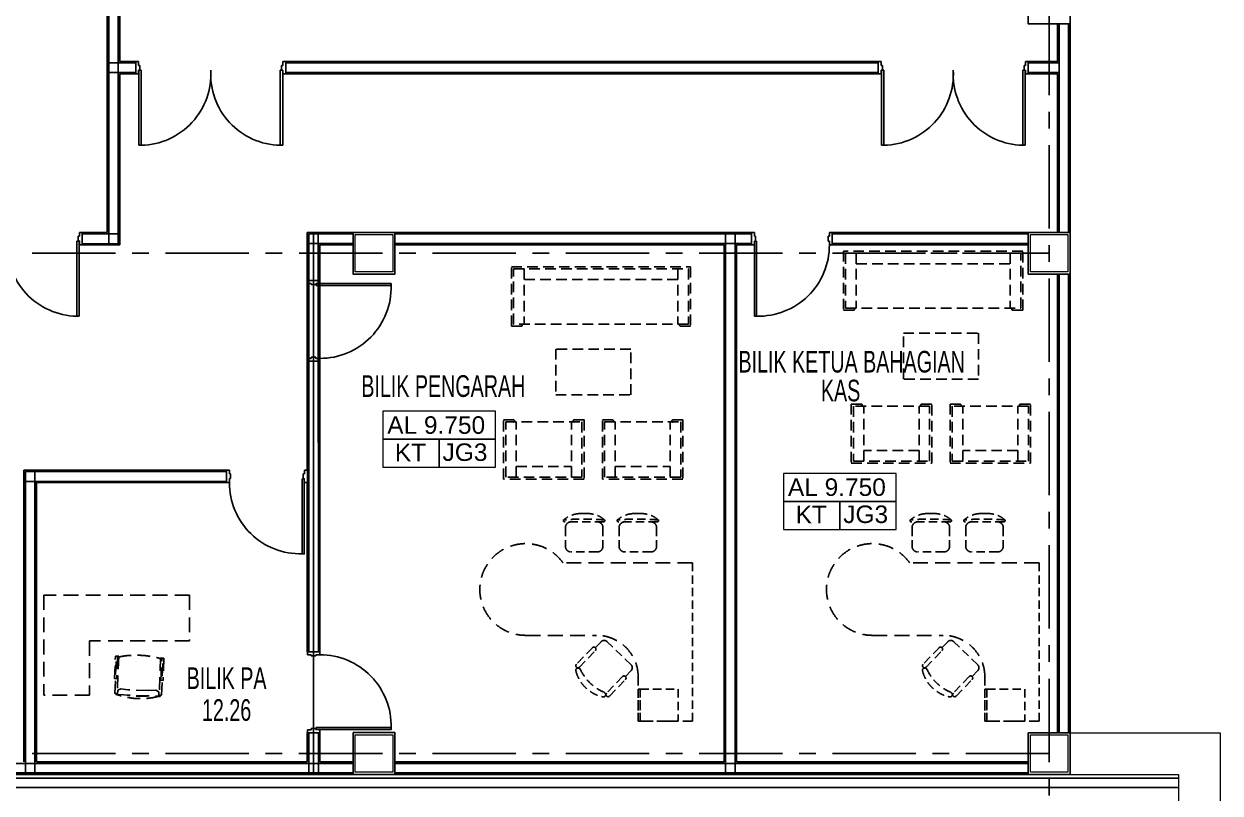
# Model space of a CAD drawing. Header units: millimetres. Extents: x 401562 to 564367, y -269451 to 12039.
# Drawn here: x 508292 to 522642, y -179239 to -170015 of the extents above; entities that cross this region are included whole.
import ezdxf

# ---------------------------------------------------------------- set-up
doc = ezdxf.new("R2010")
doc.units = ezdxf.units.MM
doc.header["$MEASUREMENT"] = 0
for name, pattern in [('CENTER', [2, 1.25, -0.25, 0.25, -0.25]), ('DASHED', [19.05, 12.7, -6.35]), ('HIDDEN', [0.375, 0.25, -0.125]), ('HIDDEN2', [0.1875, 0.125, -0.0625])]:
    doc.linetypes.add(name, pattern=pattern)
doc.layers.add('A-FLOR-OTLN', color=6, linetype='Continuous', lineweight=9)
for name, color, linetype in [('C-door', 1, 'Continuous'), ('G2-text', 3, 'Continuous'), ('GRID', 9, 'Continuous'), ('Hatch-wall', 240, 'Continuous'), ('KODING', 7, 'Continuous'), ('LINE', 1, 'Continuous'), ('PERABUT', 7, 'HIDDEN'), ('ROOF', 9, 'Continuous'), ('SILING', 8, 'Continuous'), ('VPORT', 2, 'Continuous'), ('WALL', 3, 'Continuous')]:
    doc.layers.add(name, color=color, linetype=linetype)
doc.layers.get('VPORT').off()
doc.styles.add('ARIAL', font='arial.ttf', dxfattribs={"width": 0.65, "height": 1.6})
doc.styles.get("Standard").update_dxf_attribs({"font": 'arial.ttf'})

# ---------------------------------------------------------------- blocks, each defined once
blk = doc.blocks.new('P9')
at = {"layer": 'C-door', "color": 12}
for p, q in [((532183, 332523), (533083, 332523)), ((532183, 332523), (532183, 332493)), ((532183, 332493), (533083, 332493)), ((533038, 332560), (533038, 332560)), ((533038, 332560), (533188, 332560)), ((533038, 332560), (533038, 332525)), ((533038, 332525), (533085, 332525)), ((533083, 332523), (533083, 332493)), ((533085, 332525), (533085, 332510)), ((533085, 332510), (533141, 332510)), ((533141, 332525), (533188, 332525)), ((533141, 332510), (533141, 332525)), ((533188, 332525), (533188, 332560)), ((532183, 330827), (533083, 330827)), ((532183, 330797), (532183, 330827)), ((532183, 330797), (533083, 330797)), ((533038, 330760), (533038, 330795)), ((533038, 330795), (533085, 330795)), ((533083, 330797), (533083, 330827)), ((533085, 330810), (533141, 330810)), ((533085, 330795), (533085, 330810)), ((533085, 330795), (533085, 330810)), ((533141, 330810), (533141, 330795)), ((533141, 330795), (533188, 330795)), ((533188, 330795), (533188, 330760)), ((533038, 330760), (533038, 330760)), ((533038, 330760), (533188, 330760))]:
    blk.add_line(p, q, dxfattribs=at)
at = {"layer": 'Hatch-wall', "color": 1, "ltscale": 2}
for centre, start, end in [((533034, 332510), 181.13, 273.2981), ((533034, 330810), 86.7019, 178.87)]:
    blk.add_arc(centre, 851, start, end, dxfattribs=at)
blk = doc.blocks.new('PP')
at = {"layer": 'C-door', "color": 12}
for p, q in [((245161, -8207, 168716), (245161, -8057, 168716)), ((245196, -8057, 168716), (245161, -8057, 168716)), ((245196, -8104, 168716), (245196, -8057, 168716)), ((245211, -8104, 168716), (245196, -8104, 168716)), ((245211, -8160, 168716), (245211, -8104, 168716)), ((246081, -8160, 168715), (246081, -8104, 168715)), ((246081, -8104, 168715), (246096, -8104, 168715)), ((246096, -8160, 168715), (246081, -8160, 168715)), ((246096, -8057, 168715), (246131, -8057, 168715)), ((246096, -8104, 168715), (246096, -8057, 168715)), ((246096, -8207, 168715), (246096, -8160, 168715)), ((246131, -8207, 168715), (246131, -8057, 168715)), ((245161, -8207, 168716), (245161, -8207, 168716)), ((245161, -8207, 168716), (245196, -8207, 168716)), ((246131, -8207, 168715), (246096, -8207, 168715))]:
    blk.add_line(p, q, dxfattribs=at)
at = {"layer": 'C-door', "color": 12, "elevation": 168716}
blk.add_lwpolyline([(245222, -8162), (245222, -9062), (245198, -9062), (245198, -8162)], close=True, dxfattribs=at)
at = {"layer": 'Hatch-wall', "color": 1, "ltscale": 2}
blk.add_arc((245244, -8210, 168715), 852, 268.5062, 0.2022, dxfattribs=at)
blk = doc.blocks.new('A$C79ED6A97')
at = {"layer": 'PERABUT', "color": 9, "linetype": 'DASHED', "ltscale": 10}
for p, q in [((0, 2150), (0, 0)), ((710, 2150), (0, 2150)), ((25, 2125), (25, 25)), ((685, 2125), (25, 2125)), ((685, 25), (685, 2125)), ((710, 2031), (710, 2150)), ((25, 1998), (152, 1998)), ((25, 1998), (685, 1998)), ((152, 152), (152, 1998)), ((25, 152), (152, 152)), ((25, 152), (685, 152)), ((0, 0), (710, 0)), ((25, 25), (685, 25)), ((710, 0), (710, 120))]:
    blk.add_line(p, q, dxfattribs=at)
for centre, start, end in [((698, 2031), 180, 0), ((698, 120), 0, 180)]:
    blk.add_arc(centre, 12.5, start, end, dxfattribs=at)
blk = doc.blocks.new('A$C42D578E6')
at = {"layer": 'PERABUT', "color": 9, "linetype": 'DASHED', "ltscale": 14}
for p, q in [((591, 2550, 163082), (591, 998, 163082)), ((2491, 1900, 163082), (2491, 2550, 163082)), ((1460, 550, 163082), (1460, 1400, 163082))]:
    blk.add_line(p, q, dxfattribs=at)
at = {"layer": 'PERABUT', "color": 9, "linetype": 'HIDDEN2', "ltscale": 800}
for p, q in [((2491, 2550, 163082), (591, 2550, 163082)), ((1960, 1900, 163082), (2491, 1900, 163082))]:
    blk.add_line(p, q, dxfattribs=at)
at = {"layer": 'PERABUT', "color": 9, "linetype": 'DASHED', "ltscale": 8}
for p, q in [((100, 2125, 163082), (100, 1665, 163082)), ((167, 2120, 163082), (392, 2120, 163082)), ((460, 2053, 163082), (460, 1738, 163082)), ((0, 1945, 163082), (0, 1846, 163082)), ((1812, 1814, 163082), (1534, 1525, 163082)), ((1882, 1815, 163082), (1954, 1746, 163082)), ((2188, 1556, 163082), (1990, 1747, 163082)), ((167, 1670, 163082), (392, 1670, 163082)), ((1955, 1711, 163082), (2153, 1520, 163082)), ((100, 1481, 163082), (100, 1021, 163082)), ((167, 1476, 163082), (392, 1476, 163082)), ((1536, 1455, 163082), (1608, 1385, 163082)), ((0, 1301, 163082), (0, 1202, 163082)), ((460, 1409, 163082), (460, 1094, 163082)), ((1609, 1350, 163082), (1807, 1159, 163082)), ((1842, 1195, 163082), (1643, 1386, 163082)), ((167, 1026, 163082), (392, 1026, 163082))]:
    blk.add_line(p, q, dxfattribs=at)
at = {"layer": 'PERABUT', "color": 9, "linetype": 'DASHED', "ltscale": 8, "elevation": 163082}
for points in [[(2104, 2379), (2491, 2379), (2491, 1925), (2104, 1925)], [(2104, 1925), (2491, 1925), (2491, 1900), (2104, 1900)]]:
    blk.add_lwpolyline(points, close=True, dxfattribs=at)
at = {"layer": 'PERABUT', "color": 9, "linetype": 'DASHED', "ltscale": 8}
for centre, radius, start, end in [((315, 1935, 163082), 316, 139.2735, 178.2349), ((2778, 1895, 163082), 2713, 174.8023, 185.1977), ((84, 2135, 163082), 10, 67.33, 139.2735), ((80, 2125, 163082), 20, 0, 67.33), ((167, 2053, 163082), 67.5, 90, 180), ((392, 2053, 163082), 67.5, 0, 90), ((315, 1856, 163082), 316, 181.7651, 220.7265), ((167, 1738, 163082), 67.5, 180, 270), ((392, 1738, 163082), 67.5, 270, 0), ((1848, 1779, 163082), 50, 46.1471, 136.1471), ((1972, 1729, 163082), 25, 46.1471, 226.1471), ((84, 1656, 163082), 10, 220.7265, 292.67), ((80, 1665, 163082), 20, 292.67, 0), ((315, 1291, 163082), 316, 139.2735, 178.2349), ((2778, 1251, 163082), 2713, 174.8023, 185.1977), ((84, 1491, 163082), 10, 67.33, 139.2735), ((80, 1481, 163082), 20, 0, 67.33), ((167, 1409, 163082), 67.5, 90, 180), ((392, 1409, 163082), 67.5, 0, 90), ((1635, 1706, 163082), 552, 294.9078, 337.3865), ((1782, 1565, 163082), 426, 284.2563, 348.0379), ((2171, 1482, 163082), 28.1, 348.0379, 157.3865), ((2171, 1538, 163082), 25, 226.1471, 46.1471), ((315, 1212, 163082), 316, 181.7651, 220.7265), ((1824, 1177, 163082), 25, 226.1471, 46.1471), ((84, 1012, 163082), 10, 220.7265, 292.67), ((80, 1021, 163082), 20, 292.67, 0), ((167, 1094, 163082), 67.5, 180, 270), ((392, 1094, 163082), 67.5, 270, 0)]:
    blk.add_arc(centre, radius, start, end, dxfattribs=at)
at = {"layer": 'PERABUT', "color": 9, "linetype": 'DASHED', "ltscale": 14}
for centre, radius, start, end in [((1960, 1400, 163082), 500, 90, 180), ((910, 550, 163082), 550, 125.3888, 0)]:
    blk.add_arc(centre, radius, start, end, dxfattribs=at)
at = {"layer": 'PERABUT', "color": 9, "linetype": 'HIDDEN2', "ltscale": 800}
for centre, radius, start, end in [((1571, 1491, 163082), 50, 136.1471, 226.1471), ((1626, 1368, 163082), 25, 46.1471, 226.1471), ((1880, 1179, 163082), 28.1, 114.9078, 284.2563)]:
    blk.add_arc(centre, radius, start, end, dxfattribs=at)
blk = doc.blocks.new('A$C53D318B6')
at = {"layer": 'PERABUT', "color": 9, "linetype": 'DASHED', "ltscale": 10}
for p, q in [((710, 965), (0, 965)), ((0, 965), (0, 845)), ((685, 940), (25, 940)), ((25, 940), (25, 25)), ((685, 25), (685, 940)), ((710, 0), (710, 965)), ((685, 813), (25, 813)), ((558, 813), (558, 152)), ((685, 813), (558, 813)), ((685, 152), (25, 152)), ((685, 152), (558, 152)), ((0, 119), (0, 0)), ((25, 25), (685, 25)), ((0, 0), (710, 0))]:
    blk.add_line(p, q, dxfattribs=at)
for centre, start, end in [((13, 845), 180, 0), ((13, 119), 0, 180)]:
    blk.add_arc(centre, 12.5, start, end, dxfattribs=at)
blk = doc.blocks.new('PA')
at = {"layer": 'PERABUT', "color": 9, "linetype": 'DASHED', "ltscale": 14}
for p, q in [((334790, -142126), (335990, -142126)), ((334790, -143876), (334790, -142126)), ((335990, -142676), (335990, -142126)), ((335340, -143876), (335340, -142676)), ((335340, -142676), (335990, -142676)), ((334790, -143876), (335340, -143876))]:
    blk.add_line(p, q, dxfattribs=at)
at = {"layer": 'PERABUT', "color": 9, "linetype": 'DASHED', "ltscale": 12}
for p, q in [((335790, -142975, -726), (335522, -142986, -726)), ((335522, -142986, -726), (335523, -143012, -726)), ((335969, -142980, -725), (335523, -142998, -725)), ((335523, -142998, -725), (335524, -143026, -727)), ((335523, -143012, -726), (335791, -143002, -726)), ((335524, -143026, -727), (335970, -143008, -725)), ((335791, -143002, -726), (335790, -142975, -726)), ((335913, -143053), (335930, -143014)), ((335926, -143136), (335913, -143053)), ((335930, -143014), (335983, -143010)), ((335970, -143008, -725), (335969, -142980, -725)), ((335970, -142994, -725), (335984, -142994, -82)), ((335983, -143010), (336004, -143508)), ((335984, -142994, -82), (335985, -143008, -81)), ((335936, -143387), (335926, -143136)), ((335930, -143471), (335936, -143387)), ((335950, -143509), (335930, -143471)), ((335544, -143529, -727), (335991, -143511, -725)), ((335545, -143557, -725), (335544, -143529, -727)), ((335812, -143532, -726), (335545, -143543, -726)), ((335992, -143539, -725), (335545, -143557, -725)), ((335545, -143543, -726), (335546, -143569, -726)), ((335546, -143569, -726), (335813, -143558, -726)), ((335813, -143558, -726), (335812, -143532, -726)), ((336004, -143508), (335950, -143509)), ((335991, -143511, -725), (335992, -143539, -725)), ((335991, -143525, -725), (336005, -143524, -82)), ((336005, -143524, -82), (336005, -143510, -81))]:
    blk.add_line(p, q, dxfattribs=at)
for centre, radius, start, end in [((336584, -143235, -319), 1073, 168.7585, 195.8652), ((335176, -143289), 856, 345.159, 19.206), ((335176, -143289), 828, 353.1477, 11.4837)]:
    blk.add_arc(centre, radius, start, end, dxfattribs=at)

msp = doc.modelspace()

# ---------------------------------------------------------------- hatches: boundary and pattern name
at = {"layer": 'ROOF', "linetype": 'Continuous'}
h = msp.add_hatch(dxfattribs=at)
h.set_pattern_fill('STEEL', color=252, scale=2500, angle=135, style=0)
h.set_pattern_definition([(180, (0, 0), (-6e-14, -312.5), []), (180, (-110.5, -110.5), (-6e-14, -312.5), [])])
h.paths.add_polyline_path([(503041.3, -173015), (503041.1, -186514.9), (522141.8, -186514.8), (522141.8, -179015), (503841.2, -179014.9), (503841.2, -173015)])

# ---------------------------------------------------------------- linework, layer by layer
at = {"layer": 'A-FLOR-OTLN', "color": 4, "linetype": 'Continuous', "ltscale": 12}
for p, q in [((520841.7, -178515), (522641.8, -178515)), ((522641.8, -178515), (522641.8, -187114.9)), ((520841.8, -179015), (522141.8, -179015)), ((522141.8, -179015), (522141.8, -186614.9)), ((522141.8, -179015), (522141.8, -186614.9))]:
    msp.add_line(p, q, dxfattribs=at)
at = {"layer": 'A-FLOR-OTLN', "color": 6, "linetype": 'Continuous', "ltscale": 12}
for points in [[(512267, -172539.9), (512718.1, -172539.9), (512718.1, -172989.9), (512267, -172989.9)], [(520365.7, -172540), (520816.8, -172540), (520816.8, -172990), (520365.7, -172990)], [(520365.8, -172540), (520816.8, -172540), (520816.8, -172990), (520365.8, -172990)], [(512266.2, -178539.9), (512717.3, -178539.9), (512717.3, -178989.9), (512266.2, -178989.9)], [(520365.7, -178540), (520816.7, -178540), (520816.7, -178990), (520365.7, -178990)]]:
    msp.add_lwpolyline(points, close=True, dxfattribs=at)
at = {"layer": 'GRID', "linetype": 'CENTER', "ltscale": 800}
for p, q in [((520591.9, -150667.4), (520591.6, -186864.9)), ((520591.9, -172764.9), (451392.5, -172764.9)), ((520591.7, -178764.9), (451392.5, -178764.9))]:
    msp.add_line(p, q, dxfattribs=at)
at = {"layer": 'KODING', "color": 1, "linetype": 'Continuous'}
for p, q in [((512597.3, -174996.4), (513947.8, -174996.4)), ((513272.5, -175331.7), (513272.5, -174996.4)), ((517404.4, -175741.1), (518754.8, -175741.1)), ((518079.6, -176076.4), (518079.6, -175741.1))]:
    msp.add_line(p, q, dxfattribs=at)
at = {"layer": 'KODING', "color": 7, "linetype": 'Continuous', "lineweight": 20}
for points in [[(513947.8, -175331.7), (513947.8, -174661.1), (512597.3, -174661.1), (512597.3, -175331.7)], [(518754.8, -176076.4), (518754.8, -175405.7), (517404.4, -175405.7), (517404.4, -176076.4)]]:
    msp.add_lwpolyline(points, close=True, dxfattribs=at)
at = {"layer": 'LINE', "color": 9, "linetype": 'Continuous', "ltscale": 2000}
for p, q in [((509441.9, -170464.9), (509441.9, -163821.8)), ((509291.8, -164639.7), (509291.9, -172514.9)), ((509441.9, -172664.9), (509441.9, -170614.9)), ((511691.8, -175365), (511691.8, -172514.9)), ((511766.8, -179015), (511766.8, -172514.9)), ((511841.8, -177544.9), (511841.8, -172665.8)), ((516691.8, -172664.4), (516691.8, -178864.8)), ((516841.8, -172664.3), (516841.8, -178864.8)), ((520841.8, -172865.1), (520842.4, -172865.1)), ((520691.8, -178515), (520691.8, -173014.8)), ((520841.7, -178515), (520841.8, -173015)), ((508291.8, -178864.9), (508291.8, -175364.9)), ((508441.8, -178864.9), (508441.8, -175514.9)), ((511691.8, -177544.9), (511691.8, -175515)), ((511691.8, -178864.8), (511691.8, -178514.9)), ((511841.8, -178864.8), (511841.8, -178514.9)), ((508441.8, -178864.9), (511691.8, -178864.8)), ((511841.8, -178864.8), (512241.2, -178864.8)), ((512742.3, -178864.8), (516691.8, -178864.8)), ((516841.8, -178864.8), (520340.7, -178864.7)), ((506742.2, -179014.9), (512241.2, -179014.9)), ((512742.3, -179014.9), (520841.8, -179015)), ((520691.8, -179015), (520691.8, -179015))]:
    msp.add_line(p, q, dxfattribs=at)
for points in [[(520341.4, -169514.9), (520842.4, -169514.9), (520842.4, -170014.9), (520341.4, -170014.9)], [(512241.3, -172514.9), (512742.4, -172514.9), (512742.4, -173014.9), (512241.3, -173014.9)], [(520340.8, -172515), (520841.8, -172515), (520841.8, -173015), (520340.8, -173015)], [(512241.2, -178514.9), (512742.3, -178514.9), (512742.3, -179014.9), (512241.2, -179014.9)], [(520340.7, -178515), (520841.7, -178515), (520841.7, -179015), (520340.7, -179015)]]:
    msp.add_lwpolyline(points, close=True, dxfattribs=at)
at = {"layer": 'PERABUT', "color": 9, "linetype": 'DASHED', "ltscale": 10}
for points in [[(519742.9, -173723.5), (519742.9, -174273.5), (518842.5, -174273.5), (518842.5, -173723.5)], [(514671.3, -173914), (514671.3, -174464), (515571.7, -174464), (515571.7, -173914)]]:
    msp.add_lwpolyline(points, close=True, dxfattribs=at)
at = {"layer": 'SILING', "color": 9}
for p, q in [((520692.1, -170464.9), (520692.1, -170014.9)), ((520842.4, -170014.9), (520841.8, -172515.4)), ((509633.5, -170464.9), (509441.9, -170464.9)), ((512491.8, -170464.9), (511433.5, -170464.9)), ((518541.4, -170464.9), (512491.8, -170464.9)), ((520692.1, -170464.9), (520341.4, -170464.9)), ((509633.5, -170614.9), (509441.9, -170614.9)), ((512491.8, -170614.9), (511433.5, -170615.1)), ((518541.4, -170615.1), (512491.8, -170614.9)), ((520692.1, -170615.1), (520341.4, -170615.1)), ((520692.3, -172515), (520692.1, -170615.1)), ((509291.9, -172514.9, 0), (508992.1, -172514.9, 0)), ((512241.3, -172514.9), (511691.8, -172514.9)), ((517020, -172514.9), (512742.4, -172514.9)), ((520340.8, -172515), (517990, -172514.9)), ((509441.9, -172664.9, 0), (508992.1, -172664.8, 0)), ((511841.8, -172665.8), (512241.3, -172665.7)), ((512742.4, -172665.5), (516691.8, -172664.4)), ((516841.8, -172664.3), (517020, -172664.3)), ((517990, -172664), (520340.7, -172663.3)), ((510721.8, -175365), (508291.8, -175364.9)), ((510721.8, -175515), (508441.8, -175514.9))]:
    msp.add_line(p, q, dxfattribs=at)
at = {"layer": 'WALL'}
for p, q in [((509309.8, -163821.8), (509309.9, -172651.5)), ((509423.8, -163821.8), (509423.9, -172651.5)), ((520709.8, -170014.9), (520709.8, -172515)), ((520823.9, -170014.9), (520823.9, -172515)), ((509633.5, -170482.9), (509309.9, -170482.9)), ((509633.5, -170597), (509309.9, -170597)), ((512491.8, -170482.9), (511433.5, -170482.9)), ((512491.8, -170597), (511433.5, -170597)), ((518541.4, -170482.9), (512491.8, -170482.9)), ((518541.4, -170597), (512491.8, -170597)), ((520709.8, -170482.8), (520341.4, -170482.8)), ((520709.8, -170597), (520341.4, -170597)), ((508992.1, -172532.9, 0), (509423.9, -172532.9, 0)), ((511709.7, -172533), (511709.9, -177544.9)), ((511709.7, -172533), (512241.3, -172533)), ((511709.8, -177544.9), (511709.8, -172533)), ((511823.7, -172533), (511823.9, -177544.9)), ((512742.4, -172533), (517020, -172533)), ((516709.8, -172533), (516710, -178996.9)), ((516823.8, -172533), (516824.1, -178996.9)), ((517990, -172533), (520340.7, -172533)), ((508992.1, -172651.5, 0), (509423.9, -172651.5, 0)), ((511709.7, -172650.2), (512241.3, -172650.2)), ((512742.4, -172650.2), (517020, -172650.2)), ((517990, -172650.2), (520340.7, -172650.2)), ((520841.8, -172883), (520842.4, -172883)), ((520709.8, -178515), (520709.8, -173014.8)), ((520823.8, -178515), (520823.8, -173014.8)), ((508309.8, -178996.9), (508309.8, -175383)), ((508309.8, -175383), (510721.8, -175383)), ((508423.8, -175383), (508424, -178996.9)), ((508423.8, -178996.9), (508423.8, -175383)), ((508309.8, -175501.6), (510721.8, -175501.6)), ((511709.8, -178996.9), (511709.8, -178514.9)), ((511709.9, -178514.9), (511709.9, -178996.9)), ((511824, -178514.9), (511824, -178996.9)), ((506742.2, -178882.9), (512241.2, -178882.9)), ((512742.3, -178882.9), (520340.7, -178882.9)), ((506742.2, -178996.9), (512241.2, -178996.9)), ((512742.3, -178996.9), (520340.7, -178996.9)), ((520709.8, -179015), (520709.8, -179015)), ((520823.8, -179015), (520823.8, -179015))]:
    msp.add_line(p, q, dxfattribs=at)

# ---------------------------------------------------------------- block references
at = {"layer": 'A-FLOR-OTLN', "color": 6, "linetype": 'Continuous', "xscale": -1, "rotation": 90}
msp.add_blockref('PA', (366403.2, 157924.9), dxfattribs=at)
at = {"layer": 'LINE', "color": 1, "linetype": 'DASHED', "ltscale": 12, "rotation": 270}
for name, p in [('A$C79ED6A97', (518124.7, -172738.5)), ('A$C53D318B6', (518217.7, -174573.5)), ('A$C53D318B6', (519402.7, -174573.5)), ('A$C42D578E6', (513761.3, -175887.7)), ('A$C42D578E6', (517920.1, -175887.7))]:
    msp.add_blockref(name, p, dxfattribs=at)
at = {"layer": 'LINE', "color": 1, "linetype": 'DASHED', "ltscale": 12, "xscale": -1, "rotation": 90}
for name, p in [('A$C79ED6A97', (516289.6, -172929)), ('A$C53D318B6', (515011.5, -174764)), ('A$C53D318B6', (516196.5, -174764))]:
    msp.add_blockref(name, p, dxfattribs=at)
at = {"layer": 'VPORT', "color": 3, "xscale": -1, "rotation": 270.0008576145373}
for p in [(178881.3, -703658.2), (187789.1, -703658.3), (176439.9, -705708.1, 0)]:
    msp.add_blockref('P9', p, dxfattribs=at)
at = {"layer": 'WALL', "color": 3, "linetype": 'Continuous'}
msp.add_blockref('PP', (271858.9, -164458.3), dxfattribs=at)
at = {"layer": 'WALL', "color": 3, "linetype": 'Continuous', "xscale": -1, "rotation": 90}
msp.add_blockref('PP', (503635.2, 72069.8, -168715.5), dxfattribs=at)
at = {"layer": 'WALL', "color": 3, "linetype": 'Continuous', "xscale": -1}
msp.add_blockref('PP', (756853, -167308.3, -168715.5), dxfattribs=at)
at = {"layer": 'WALL', "color": 3, "linetype": 'Continuous', "rotation": 90.00000000000001}
msp.add_blockref('PP', (503635.2, -423676.1, -168715.5), dxfattribs=at)

# ---------------------------------------------------------------- texts
at = {"layer": 'G2-text', "linetype": 'Continuous', "char_height": 260, "attachment_point": 5, "style": 'ARIAL'}
for s, insert in [('BILIK KETUA BAHAGIAN', (518221.8, -174067.8, 224241.8)), ('\\PKAS', (518089.4, -174196.9, 224241.8))]:
    msp.add_mtext_dynamic_manual_height_columns(s, width=8206.956, gutter_width=1, heights=[0], dxfattribs=dict(at, insert=insert))
at = {"layer": 'G2-text', "linetype": 'Continuous', "char_height": 260, "width": 8206.956, "attachment_point": 5, "style": 'ARIAL'}
for s, insert in [('BILIK PENGARAH', (513323.3, -174359.9, 224241.8)), ('BILIK PA', (510723.3, -177861.5, 61159.5)), ('12.26', (510723.3, -178245.2, 61159.5))]:
    msp.add_mtext(s, dxfattribs=dict(at, insert=insert))
at = {"layer": 'KODING', "color": 0, "linetype": 'Continuous', "char_height": 210, "width": 1404.659, "attachment_point": 8, "line_spacing_factor": 0.798462}
for s, insert in [('AL 9.750', (513237.8, -174933.6, 61159.5)), ('{\\fArial|b0|i0|c0|p34;KT}', (512929.3, -175258.9, 61159.5)), ('{\\fArial|b0|i0|c0|p34;JG3}', (513583.3, -175258.9, 61159.5)), ('AL 9.750', (518044.8, -175678.2, 61159.5)), ('{\\fArial|b0|i0|c0|p34;JG3}', (518390.4, -176003.5, 61159.5)), ('{\\fArial|b0|i0|c0|p34;KT}', (517736.4, -176003.5, 61159.5))]:
    msp.add_mtext(s, dxfattribs=dict(at, insert=insert))

doc.saveas('drawing.dxf')
